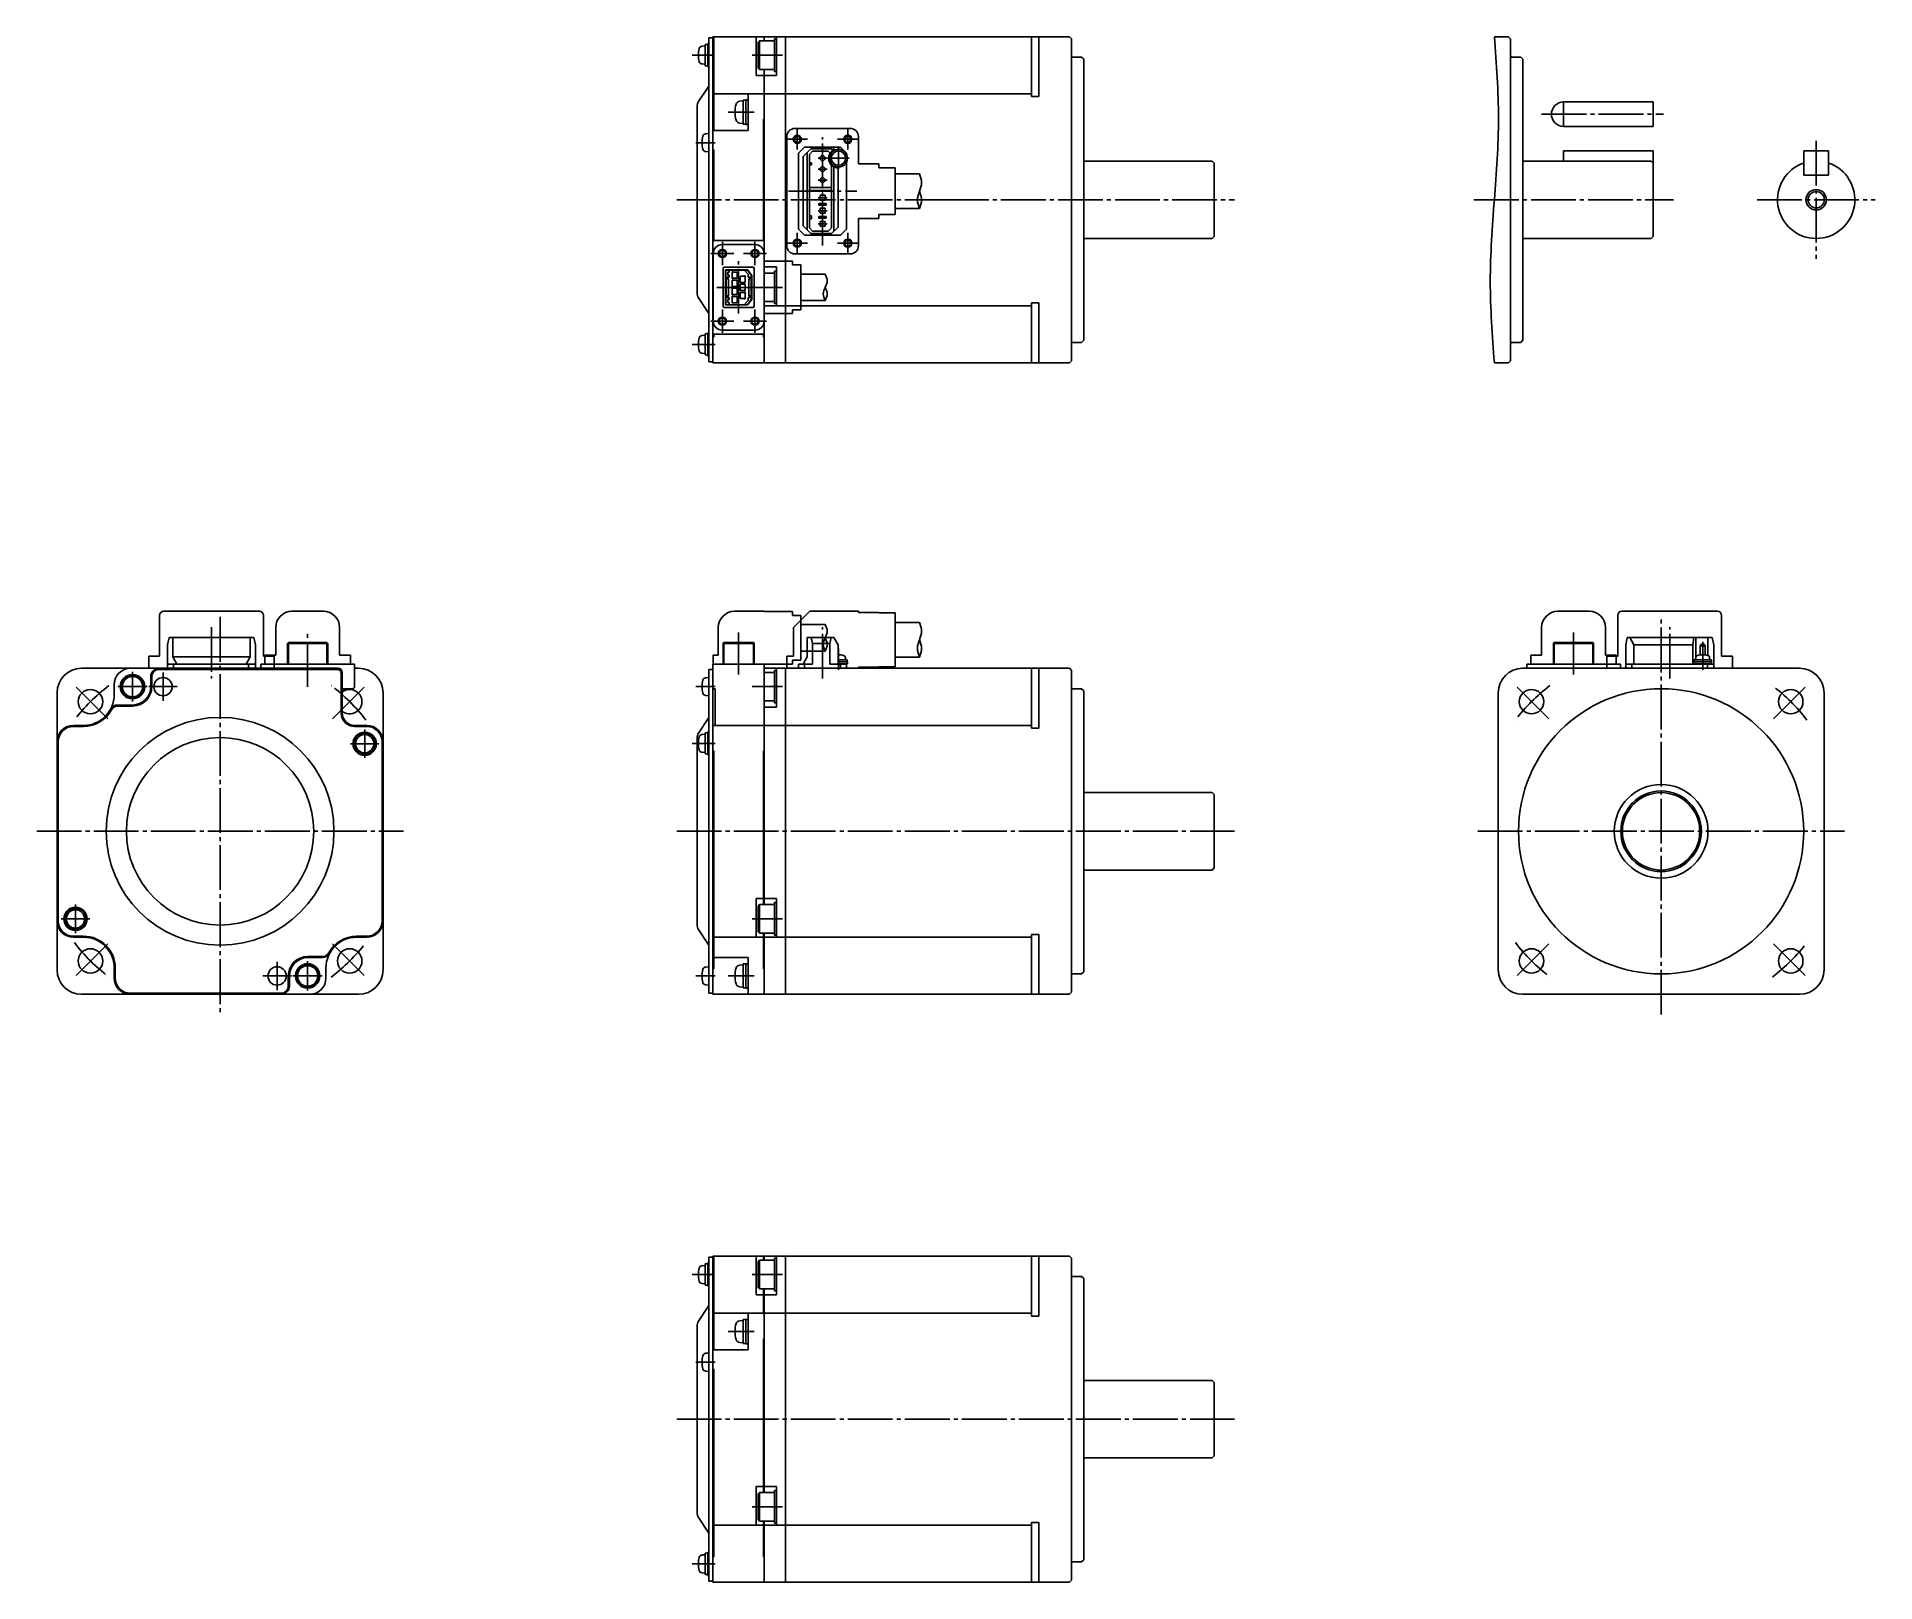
# Model space of a CAD drawing. Header units: millimetres. Extents: x -232 to 219, y -204 to 175.
import ezdxf

# ---------------------------------------------------------------- set-up
doc = ezdxf.new("R2010")
doc.units = ezdxf.units.MM
doc.linetypes.add('DASH_CENTER', pattern=[14, 11, -1, 1, -1])

msp = doc.modelspace()

# ---------------------------------------------------------------- linework, layer by layer
at = {"color": 7, "linetype": 'Continuous'}
for p, q in [((-67.9, 172.75), (-68.68, 172.68)), ((-67.9, 173.1), (-67.3, 173.1)), ((-67.9, 167.9), (-67.9, 173.1)), ((-67.3, 173.35), (-67, 173.35)), ((-67.3, 167.65), (-67.3, 173.35)), ((-67, 135), (-67, 174.75)), ((-67, 174.75), (-66, 174.75)), ((-66, 175), (-53.4, 175)), ((-66, 175), (-66, 95)), ((-65.8, 175), (-65.8, 161)), ((-55.4, 165.5), (-55.4, 175)), ((-54.55, 174), (-54.9, 173.65)), ((-54.9, 167.35), (-54.9, 173.65)), ((-54.55, 174), (-54.55, 167)), ((-54.55, 174), (-50.9, 174)), ((-48.3, 175), (-53.4, 175)), ((-53.4, 175), (-53.4, 174)), ((-50.9, 174.5), (-50.4, 174.5)), ((-50.9, 166.5), (-50.9, 174.5)), ((-50.4, 165.5), (-50.4, 175)), ((-48.3, 175), (-48.2, 174.9)), ((-48.2, 174.9), (-48.1, 175)), ((-48.2, 174.9), (-48.2, 95.1)), ((21.5, 175), (-48.1, 175)), ((12.2, 175), (12.2, 160.32)), ((14, 175), (14, 160.32)), ((22, 174.5), (21.5, 175)), ((22, 174.5), (22, 95.5)), ((129.31, 175), (125.81, 175)), ((129.81, 174.5), (129.31, 175)), ((129.81, 174.5), (129.81, 95.5)), ((-68.68, 168.32), (-67.9, 168.25)), ((-67.3, 167.9), (-67.9, 167.9)), ((-67, 167.65), (-67.3, 167.65)), ((-54.9, 167.35), (-54.55, 167)), ((-50.9, 167), (-54.55, 167)), ((-53.4, 167), (-53.4, 118.5)), ((22.3, 170), (24.5, 170)), ((24.5, 170), (25, 169.5)), ((25, 135), (25, 169.5)), ((130.11, 170), (132.31, 170)), ((132.31, 170), (132.81, 169.5)), ((132.81, 135), (132.81, 169.5)), ((-69.53, 159.09), (-67.17, 162.65)), ((-53.4, 165.5), (-55.4, 165.5)), ((-53.4, 165.5), (-50.4, 165.5)), ((-50.9, 166.5), (-50.4, 166.5)), ((-65.8, 161), (-53.4, 161)), ((-65.8, 161), (-65.8, 152)), ((-58.6, 159.25), (-59.45, 159.18)), ((-58.6, 159.45), (-57.9, 159.45)), ((-58.6, 159.45), (-58.6, 153.55)), ((-57.9, 159.5), (-57.9, 153.5)), ((-57.9, 159.5), (-57.4, 159.5)), ((-57.4, 152), (-57.4, 161)), ((-53.4, 161), (-48.2, 161)), ((12.2, 161), (-48.2, 161)), ((12.2, 160.32), (14, 160.32)), ((142.81, 159), (164.81, 159)), ((142.81, 159), (142.81, 153)), ((164.81, 159), (164.81, 153)), ((-69.9, 157.88), (-69.9, 135)), ((-59.45, 153.82), (-58.6, 153.75)), ((-57.9, 153.55), (-58.6, 153.55)), ((-57.4, 153.5), (-57.9, 153.5)), ((-53.6, 154.75), (-53.6, 135)), ((-53.6, 154.75), (-53.4, 154.75)), ((-67, 151.25), (-67.78, 151.18)), ((-66, 152), (-57.4, 152)), ((164.81, 153), (142.81, 153)), ((-67.78, 146.82), (-67, 146.75)), ((-66, 147.25), (-65.8, 147.25)), ((-65.8, 147.25), (-65.8, 125)), ((-43.5, 147.9), (-45, 146.4)), ((-45, 127.8), (-45, 146.4)), ((-43.9, 145.6), (-41.6, 147.9)), ((-43.9, 128.6), (-43.9, 145.6)), ((-43.5, 147.9), (-34.7, 147.9)), ((-42.9, 127.6), (-42.9, 146.6)), ((-41.55, 146.9), (-42.35, 146.1)), ((-42.35, 146.1), (-42.35, 128.1)), ((-42, 147.5), (-36.9, 147.5)), ((-41.55, 146.9), (-37.7, 146.9)), ((-37.7, 146.9), (-37.25, 146.45)), ((-36.57, 147.17), (-37.3, 147.9)), ((-36.4, 147.28), (-36.4, 147.9)), ((-33.2, 146.4), (-34.7, 147.9)), ((-33.2, 146.12), (-33.2, 146.4)), ((56.5, 144.5), (25, 144.5)), ((57, 144), (56.5, 144.5)), ((164.31, 144.5), (132.81, 144.5)), ((142.81, 147), (164.81, 147)), ((142.81, 144.5), (142.81, 147)), ((164.81, 144), (164.31, 144.5)), ((164.81, 147), (164.81, 144)), ((164.81, 126), (164.81, 147)), ((207.81, 147), (201.81, 147)), ((201.81, 147), (201.81, 141)), ((207.81, 141), (207.81, 147)), ((-42.35, 144.1), (-41.85, 144.1)), ((-41.85, 143.6), (-42.35, 143.6)), ((-41.85, 144.1), (-41.85, 143.6)), ((-36.9, 128.1), (-36.9, 143.51)), ((-36.3, 127.3), (-36.3, 143.07)), ((-35.3, 128.3), (-35.3, 142.8)), ((-33.2, 127.8), (-33.2, 144.28)), ((57, 126), (57, 144)), ((201.81, 141), (207.81, 141)), ((-42.35, 138), (-36.9, 138)), ((-36.9, 137.3), (-42.35, 137.3)), ((-38.5, 136.1), (-39.7, 136.1)), ((-39.7, 136.1), (-39.7, 134.9)), ((-38.5, 134.9), (-38.5, 136.1)), ((-69.9, 135), (-69.9, 112.12)), ((-67, 95.25), (-67, 135)), ((-53.6, 135), (-53.6, 125)), ((-42.35, 131.05), (-41.85, 131.05)), ((-41.85, 131.05), (-41.85, 130.35)), ((-38.2, 134.1), (-40, 134.1)), ((-40, 134.1), (-40, 133.7)), ((-40, 133.7), (-38.2, 133.7)), ((-40, 130.9), (-40, 130.5)), ((-38.2, 130.9), (-40, 130.9)), ((-39.7, 134.9), (-38.5, 134.9)), ((-39.7, 132.9), (-39.7, 131.7)), ((-38.5, 132.9), (-39.7, 132.9)), ((-39.7, 131.7), (-38.5, 131.7)), ((-38.5, 131.7), (-38.5, 132.9)), ((-38.2, 133.7), (-38.2, 134.1)), ((-38.2, 130.5), (-38.2, 130.9)), ((25, 100.5), (25, 135)), ((132.81, 100.5), (132.81, 135)), ((-43.5, 126.3), (-45, 127.8)), ((-41.6, 126.3), (-43.9, 128.6)), ((-41.85, 130.35), (-42.35, 130.35)), ((-42.35, 128.1), (-41.55, 127.3)), ((-42, 126.7), (-36.9, 126.7)), ((-41.55, 127.3), (-37.7, 127.3)), ((-40, 130.5), (-38.2, 130.5)), ((-38.5, 129.7), (-39.7, 129.7)), ((-39.7, 129.7), (-39.7, 128.5)), ((-39.7, 128.5), (-38.5, 128.5)), ((-38.5, 128.5), (-38.5, 129.7)), ((-37.7, 127.3), (-36.9, 128.1)), ((-37.3, 126.3), (-35.3, 128.3)), ((-33.2, 127.8), (-34.7, 126.3)), ((-66, 125), (-53.4, 125)), ((-43.5, 126.3), (-34.7, 126.3)), ((25, 125.5), (56.5, 125.5)), ((56.5, 125.5), (57, 126)), ((132.81, 125.5), (164.31, 125.5)), ((164.31, 125.5), (164.81, 126)), ((-63.53, 118.23), (-63.33, 118.43)), ((-63.53, 118.23), (-63.53, 108.78)), ((-56.08, 118.43), (-63.33, 118.43)), ((-62.95, 109.18), (-62.95, 117.83)), ((-62.95, 117.83), (-57.5, 117.83)), ((-62.85, 116), (-62.85, 117.75)), ((-62.85, 117.75), (-62, 117.75)), ((-62, 117.75), (-62, 117.25)), ((-62, 117.75), (-58, 117.75)), ((-58, 117.38), (-58, 117.75)), ((-57.57, 117.75), (-58, 117.75)), ((-57.4, 116.75), (-58, 117.38)), ((-56.55, 116.42), (-57.57, 117.75)), ((-56.45, 116.45), (-57.5, 117.83)), ((-56.08, 118.43), (-55.88, 118.23)), ((-55.88, 108.78), (-55.88, 118.23)), ((-53.4, 118.5), (-50.4, 118.5)), ((-53.4, 113.5), (-53.4, 118.5)), ((-50.9, 109.5), (-50.9, 117.5)), ((-50.9, 117.5), (-50.4, 117.5)), ((-50.4, 118.5), (-50.4, 109)), ((-62.75, 114.35), (-62.95, 114.35)), ((-62, 116), (-62.85, 116)), ((-62.75, 115.6), (-62.75, 111.4)), ((-62.75, 115.6), (-62.18, 115.6)), ((-62.4, 116), (-62.4, 115.6)), ((-62, 117.25), (-62.35, 117.25)), ((-62.35, 117.25), (-62.35, 116.5)), ((-62.35, 116.5), (-62, 116.5)), ((-62.18, 115.6), (-62.18, 111.4)), ((-62, 116.5), (-62, 116)), ((-61.28, 117.3), (-61.28, 115.7)), ((-61.1, 117.3), (-61.28, 117.3)), ((-61.28, 115.7), (-61.1, 115.7)), ((-61.1, 115.3), (-61.28, 115.3)), ((-61.28, 115.3), (-61.28, 113.7)), ((-61.28, 113.7), (-61.1, 113.7)), ((-61.1, 113.3), (-61.28, 113.3)), ((-61.28, 113.3), (-61.28, 111.7)), ((-61.1, 117.27), (-61.1, 117.3)), ((-60.1, 117.27), (-61.1, 117.27)), ((-61.1, 115.73), (-60.1, 115.73)), ((-61.1, 115.7), (-61.1, 115.73)), ((-61.1, 115.27), (-61.1, 115.3)), ((-60.1, 115.27), (-61.1, 115.27)), ((-61.1, 113.7), (-61.1, 113.73)), ((-61.1, 113.73), (-60.1, 113.73)), ((-61.1, 113.27), (-61.1, 113.3)), ((-60.1, 113.27), (-61.1, 113.27)), ((-60.1, 115.73), (-60.1, 117.27)), ((-60.1, 113.73), (-60.1, 115.27)), ((-60.1, 111.73), (-60.1, 113.27)), ((-58.3, 116.27), (-59.3, 116.27)), ((-59.3, 116.27), (-59.3, 114.73)), ((-59.3, 114.73), (-58.3, 114.73)), ((-59.3, 114.27), (-59.3, 112.73)), ((-58.3, 114.27), (-59.3, 114.27)), ((-58.3, 116.3), (-58.3, 116.27)), ((-58.12, 116.3), (-58.3, 116.3)), ((-58.3, 114.73), (-58.3, 114.7)), ((-58.3, 114.7), (-58.12, 114.7)), ((-58.12, 114.3), (-58.3, 114.3)), ((-58.3, 114.3), (-58.3, 114.27)), ((-58.12, 114.7), (-58.12, 116.3)), ((-58.12, 112.7), (-58.12, 114.3)), ((-57.4, 116), (-57.4, 116.75)), ((-56.55, 116), (-57.4, 116)), ((-57.23, 111.4), (-57.23, 115.6)), ((-57.23, 115.6), (-56.65, 115.6)), ((-57, 115.6), (-57, 116)), ((-56.65, 111.4), (-56.65, 115.6)), ((-56.65, 114.35), (-56.45, 114.35)), ((-56.55, 116), (-56.55, 116.42)), ((-56.45, 110.55), (-56.45, 116.45)), ((-53.4, 117), (-50.9, 117)), ((-53.4, 109), (-53.4, 113.5)), ((-67.17, 107.29), (-69.53, 110.91)), ((-63.53, 108.78), (-63.33, 108.58)), ((-63.33, 108.58), (-56.08, 108.58)), ((-62.95, 112.65), (-62.75, 112.65)), ((-57.5, 109.18), (-62.95, 109.18)), ((-62.85, 109.25), (-62.85, 111)), ((-62.85, 111), (-62, 111)), ((-62, 109.25), (-62.85, 109.25)), ((-62.18, 111.4), (-62.75, 111.4)), ((-62.4, 111.4), (-62.4, 111)), ((-62, 110.5), (-62.35, 110.5)), ((-62.35, 110.5), (-62.35, 109.75)), ((-62.35, 109.75), (-62, 109.75)), ((-62, 111), (-62, 110.5)), ((-62, 109.75), (-62, 109.25)), ((-62, 109.25), (-58, 109.25)), ((-61.28, 111.7), (-61.1, 111.7)), ((-61.28, 111.3), (-61.28, 109.7)), ((-61.1, 111.3), (-61.28, 111.3)), ((-61.28, 109.7), (-61.1, 109.7)), ((-61.1, 111.7), (-61.1, 111.73)), ((-61.1, 111.73), (-60.1, 111.73)), ((-61.1, 111.27), (-61.1, 111.3)), ((-60.1, 111.27), (-61.1, 111.27)), ((-61.1, 109.73), (-60.1, 109.73)), ((-61.1, 109.7), (-61.1, 109.73)), ((-60.1, 109.73), (-60.1, 111.27)), ((-59.3, 112.73), (-58.3, 112.73)), ((-59.3, 112.27), (-59.3, 110.73)), ((-58.3, 112.27), (-59.3, 112.27)), ((-59.3, 110.73), (-58.3, 110.73)), ((-58.3, 112.73), (-58.3, 112.7)), ((-58.3, 112.7), (-58.12, 112.7)), ((-58.12, 112.3), (-58.3, 112.3)), ((-58.3, 112.3), (-58.3, 112.27)), ((-58.3, 110.73), (-58.3, 110.7)), ((-58.3, 110.7), (-58.12, 110.7)), ((-58.12, 110.7), (-58.12, 112.3)), ((-58, 109.62), (-57.4, 110.25)), ((-58, 109.25), (-58, 109.62)), ((-58, 109.25), (-57.57, 109.25)), ((-57.57, 109.25), (-56.55, 110.58)), ((-57.5, 109.18), (-56.45, 110.55)), ((-57.4, 110.25), (-57.4, 111)), ((-57.4, 111), (-56.55, 111)), ((-56.65, 111.4), (-57.23, 111.4)), ((-57, 111), (-57, 111.4)), ((-56.45, 112.65), (-56.65, 112.65)), ((-56.55, 110.58), (-56.55, 111)), ((-55.88, 108.78), (-56.08, 108.58)), ((-50.9, 110), (-53.4, 110)), ((-53.4, 109), (-48.2, 109)), ((-53.4, 109), (-53.4, 95)), ((-50.9, 109.5), (-50.4, 109.5)), ((12.2, 109), (-48.2, 109)), ((14, 109.68), (12.2, 109.68)), ((12.2, 109.68), (12.2, 95)), ((14, 95), (14, 109.68)), ((-67.9, 101.75), (-68.68, 101.68)), ((-67.9, 102.1), (-67.3, 102.1)), ((-67.9, 96.9), (-67.9, 102.1)), ((-67.3, 102.35), (-67, 102.35)), ((-67.3, 96.65), (-67.3, 102.35)), ((-66, 102), (-53.4, 102)), ((-66, 101.25), (-65.8, 101.25)), ((-65.8, 101.25), (-65.8, 102)), ((-53.6, 102), (-53.6, 101.25)), ((-53.6, 101.25), (-53.4, 101.25)), ((24.5, 100), (22.3, 100)), ((25, 100.5), (24.5, 100)), ((132.31, 100), (130.11, 100)), ((132.81, 100.5), (132.31, 100)), ((-68.68, 97.32), (-67.9, 97.25)), ((-67.3, 96.9), (-67.9, 96.9)), ((-67, 96.65), (-67.3, 96.65)), ((-66, 95.25), (-67, 95.25)), ((-66, 95), (-53.4, 95)), ((-48.3, 95), (-53.4, 95)), ((-48.2, 95.1), (-48.3, 95)), ((-48.1, 95), (-48.2, 95.1)), ((-48.1, 95), (21.5, 95)), ((21.5, 95), (22, 95.5)), ((125.81, 95), (129.31, 95)), ((129.31, 95), (129.81, 95.5)), ((-199.9, 25.8), (-199.5, 27.6)), ((-178.7, 27.6), (-199.5, 27.6)), ((-198.6, 27.6), (-198.6, 22.8)), ((-179.6, 27.6), (-179.6, 22.8)), ((-178.7, 27.6), (-178.3, 25.8)), ((-42.9, 22.8), (-42.9, 27.6)), ((-42.9, 27.6), (-36.3, 27.6)), ((-41.9, 27.6), (-41.6, 26.1)), ((-37.3, 26.1), (-37, 27.6)), ((-36.3, 27.6), (-35.3, 25.8)), ((158.05, 25.8), (158.45, 27.6)), ((158.45, 27.6), (179.25, 27.6)), ((159.05, 27.6), (160.05, 25.8)), ((174.81, 27.6), (174.55, 25.8)), ((175.25, 27.6), (175.25, 22.68)), ((178.2, 27.6), (178.2, 23.17)), ((179.25, 27.6), (179.65, 25.8)), ((-199.9, 25.8), (-199.9, 20)), ((-179.6, 22.8), (-198.6, 22.8)), ((-198.6, 22.8), (-197.6, 21)), ((-180.6, 21), (-179.6, 22.8)), ((-178.3, 25.8), (-178.3, 20)), ((-170.22, 26.3), (-170.42, 26.1)), ((-170.42, 21), (-170.42, 26.1)), ((-170.42, 26.1), (-160.57, 26.1)), ((-170.22, 21), (-170.22, 26.3)), ((-170.22, 26.3), (-160.77, 26.3)), ((-160.77, 21), (-160.77, 26.3)), ((-160.57, 26.1), (-160.77, 26.3)), ((-160.57, 26.1), (-160.57, 21)), ((-63.53, 26.1), (-63.33, 26.3)), ((-63.53, 21), (-63.53, 26.1)), ((-63.53, 26.1), (-55.88, 26.1)), ((-63.33, 26.3), (-56.08, 26.3)), ((-63.33, 21), (-63.33, 26.3)), ((-56.08, 26.3), (-55.88, 26.1)), ((-56.08, 26.3), (-56.08, 21)), ((-55.88, 26.1), (-55.88, 21)), ((-43.9, 21), (-42.9, 22.8)), ((-41.6, 26.1), (-41.6, 21)), ((-41.6, 26.1), (-37.3, 26.1)), ((-37.3, 26.1), (-37.3, 21)), ((-35.3, 25.8), (-35.3, 21)), ((-33.45, 22.05), (-33.5, 22.64)), ((140.52, 26.3), (140.32, 26.1)), ((140.32, 21), (140.32, 26.1)), ((140.32, 26.1), (150.17, 26.1)), ((140.52, 26.3), (149.97, 26.3)), ((140.52, 21), (140.52, 26.3)), ((150.17, 26.1), (149.97, 26.3)), ((149.97, 26.3), (149.97, 21)), ((150.17, 26.1), (150.17, 21)), ((158.05, 25.8), (158.05, 20)), ((160.05, 25.8), (160.05, 21)), ((160.05, 25.8), (174.55, 25.8)), ((174.55, 25.8), (174.55, 21)), ((175.25, 22.64), (175.2, 22.05)), ((176.35, 25.4), (176.35, 23.31)), ((177.55, 25.4), (176.35, 25.4)), ((177.55, 25.4), (177.55, 23.31)), ((178.7, 22.05), (178.65, 22.64)), ((179.65, 25.8), (179.65, 20)), ((-209, 20), (-221, 20)), ((-177, 20), (-209, 20)), ((-202, 19.75), (-187, 19.75)), ((-178.3, 21), (-199.9, 21)), ((-198.4, 21), (-198.4, 20)), ((-187, 19.75), (-158.25, 19.75)), ((-180, 20), (-180, 21)), ((-154, 21), (-177, 21)), ((-177, 20), (-177, 21)), ((-177, 20), (-158, 20)), ((-157.25, 18.75), (-157.25, 9)), ((-157, 14.5), (-157, 19)), ((-154, 21), (-154, 15.5)), ((-153, 20), (-154, 20)), ((-67, 19.75), (-66, 19.75)), ((-67, -20), (-67, 19.75)), ((-66, 21), (-53.4, 21)), ((-66, 21), (-66, -60)), ((-53.4, 21), (-53.4, -36.5)), ((-48.3, 20), (-53.4, 20)), ((-53.4, 19), (-50.9, 19)), ((-50.9, 11.5), (-50.9, 19.5)), ((-50.9, 19.5), (-50.4, 19.5)), ((-50.4, 10.5), (-50.4, 20)), ((-48.3, 20), (-48.2, 19.9)), ((-48.2, 19.9), (-48.1, 20)), ((-48.2, 19.9), (-48.2, -59.9)), ((21.5, 20), (-48.1, 20)), ((-45, 20), (-45, 21)), ((-45, 21), (-41.6, 21)), ((-43.5, 21), (-43.5, 20)), ((-37.3, 21), (-33.2, 21)), ((-35.3, 22.05), (-33.05, 22.05)), ((-35.3, 21.6), (-33, 21.6)), ((-35.3, 21.1), (-33, 21.1)), ((-34.7, 21), (-34.7, 20)), ((-33.65, 21.1), (-33.65, 21)), ((-33.2, 21), (-33.2, 20)), ((-33.05, 21.6), (-33.05, 22.05)), ((-33, 21.6), (-33, 21.1)), ((12.2, 20), (12.2, 5.32)), ((14, 20), (14, 5.32)), ((22, 19.5), (21.5, 20)), ((22, 19.5), (22, -59.5)), ((132.75, 20), (200.75, 20)), ((133.75, 20), (133.75, 21)), ((133.75, 21), (156.75, 21)), ((156.75, 21), (156.75, 20)), ((179.65, 21), (158.05, 21)), ((159.55, 21), (159.55, 20)), ((174.75, 21.1), (174.75, 21.6)), ((174.75, 21.6), (176.95, 21.6)), ((174.75, 21.1), (176.95, 21.1)), ((174.8, 22.05), (174.8, 21.6)), ((174.8, 22.05), (176.95, 22.05)), ((175.4, 21), (175.4, 21.1)), ((176.95, 22.05), (179.1, 22.05)), ((176.95, 21.6), (179.15, 21.6)), ((176.95, 21.1), (179.15, 21.1)), ((178.15, 21), (178.15, 20)), ((178.5, 21.1), (178.5, 21)), ((179.1, 21.6), (179.1, 22.05)), ((179.15, 21.6), (179.15, 21.1)), ((-227, 14), (-227, 2)), ((-213, 16), (-213, 13.5)), ((-204, 18), (-204, 14.25)), ((-203.75, 18), (-203.75, 15.5)), ((-157, 9), (-157, 14.5)), ((-156.5, 15), (-154.5, 15)), ((-147, 2), (-147, 14)), ((-67, 17.75), (-67.78, 17.68)), ((-66, 15), (-65.5, 15)), ((-65.5, 15), (-65.5, 6)), ((22.3, 15), (24.5, 15)), ((24.5, 15), (25, 14.5)), ((25, -20), (25, 14.5)), ((126.83, 15), (126.75, 15)), ((126.75, 14), (126.75, -54)), ((206.75, -54), (206.75, 14)), ((-212.13, 11), (-208.5, 11)), ((-212.13, 10.75), (-208.5, 10.75)), ((-67.78, 13.32), (-67, 13.25)), ((-50.9, 12), (-53.4, 12)), ((-53.4, 10.5), (-50.4, 10.5)), ((-50.9, 11.5), (-50.4, 11.5)), ((-223, 6), (-220.5, 6)), ((-223, 5.75), (-220.5, 5.75)), ((-151, 6), (-154, 6)), ((-154, 5.75), (-151, 5.75)), ((-69.53, 4.09), (-67.17, 7.65)), ((-66, 6), (-53.4, 6)), ((-53.4, 6), (-48.2, 6)), ((12.2, 6), (-48.2, 6)), ((12.2, 5.32), (14, 5.32)), ((-227, 2), (-227, -42)), ((-227, 1.32), (-227, -54)), ((-226.75, 2), (-226.75, -20)), ((-147.25, 2), (-147.25, -20)), ((-147, -42), (-147, 2)), ((-69.9, 2.88), (-69.9, -20)), ((-67.9, 3.83), (-68.68, 3.77)), ((-67.9, -1.02), (-67.9, 4.18)), ((-67.9, 4.18), (-67.3, 4.18)), ((-67.3, -1.27), (-67.3, 4.43)), ((-67.3, 4.43), (-67, 4.43)), ((-68.68, -0.6), (-67.9, -0.67)), ((-67.3, -1.02), (-67.9, -1.02)), ((-67, -1.27), (-67.3, -1.27)), ((-66, -0.25), (-65.8, -0.25)), ((-65.8, -0.25), (-65.8, -46)), ((-53.6, -38), (-53.6, -0.25)), ((-53.6, -0.25), (-53.4, -0.25)), ((56.5, -10.5), (25, -10.5)), ((57, -11), (56.5, -10.5)), ((57, -29), (57, -11)), ((-226.75, -42), (-226.75, -20)), ((-147.25, -42), (-147.25, -20)), ((-69.9, -20), (-69.9, -42.88)), ((-67, -59.75), (-67, -20)), ((25, -54.5), (25, -20)), ((25, -29.5), (56.5, -29.5)), ((56.5, -29.5), (57, -29)), ((-55.4, -36.5), (-53.4, -36.5)), ((-55.4, -46), (-55.4, -36.5)), ((-54.55, -38), (-54.9, -38.35)), ((-54.9, -44.65), (-54.9, -38.35)), ((-54.55, -38), (-54.55, -45)), ((-54.55, -38), (-50.9, -38)), ((-53.4, -38), (-53.4, -36.5)), ((-53.4, -36.5), (-50.4, -36.5)), ((-50.9, -37.5), (-50.4, -37.5)), ((-50.9, -45.5), (-50.9, -37.5)), ((-50.4, -36.5), (-50.4, -46)), ((-147, -42), (-147, -54)), ((-67.17, -47.71), (-69.53, -44.09)), ((-54.9, -44.65), (-54.55, -45)), ((-50.9, -45), (-54.55, -45)), ((-53.6, -45), (-53.6, -53.75)), ((-53.4, -46), (-53.4, -45)), ((-223, -45.75), (-220.5, -45.75)), ((-223, -46), (-220.5, -46)), ((-151, -45.75), (-153.5, -45.75)), ((-151, -46), (-153.5, -46)), ((-65.8, -46), (-53.4, -46)), ((-65.8, -53.75), (-65.8, -46)), ((-53.4, -46), (-53.4, -60)), ((-53.4, -46), (-48.2, -46)), ((-50.9, -45.5), (-50.4, -45.5)), ((12.2, -46), (-48.2, -46)), ((14, -45.32), (12.2, -45.32)), ((12.2, -45.32), (12.2, -60)), ((14, -60), (14, -45.32)), ((-213, -56), (-213, -53.5)), ((-212.75, -56), (-212.75, -53.5)), ((-161.87, -50.75), (-165.5, -50.75)), ((-161.87, -51), (-165.5, -51)), ((-161, -56), (-161, -53.5)), ((-67, -53.25), (-67.78, -53.32)), ((-66, -53.75), (-65.8, -53.75)), ((-65.8, -51), (-57.4, -51)), ((-58.6, -52.75), (-59.45, -52.82)), ((-58.6, -52.55), (-58.6, -58.45)), ((-58.6, -52.55), (-57.9, -52.55)), ((-57.9, -52.5), (-57.4, -52.5)), ((-57.9, -52.5), (-57.9, -58.5)), ((-57.4, -51), (-57.4, -60)), ((-53.6, -53.75), (-53.4, -53.75)), ((-170.25, -58), (-170.25, -55.5)), ((-170, -58), (-170, -54.25)), ((-67.78, -57.68), (-67, -57.75)), ((-59.45, -58.18), (-58.6, -58.25)), ((-57.9, -58.45), (-58.6, -58.45)), ((-57.4, -58.5), (-57.9, -58.5)), ((24.5, -55), (22.3, -55)), ((25, -54.5), (24.5, -55)), ((-221, -60), (-153, -60)), ((-209, -59.75), (-187, -59.75)), ((-209, -60), (-165, -60)), ((-172, -59.75), (-187, -59.75)), ((-66, -59.75), (-67, -59.75)), ((-66, -60), (-53.4, -60)), ((-48.3, -60), (-53.4, -60)), ((-48.2, -59.9), (-48.3, -60)), ((-48.1, -60), (-48.2, -59.9)), ((-48.1, -60), (21.5, -60)), ((21.5, -60), (22, -59.5)), ((132.75, -60), (200.75, -60)), ((-67.9, -126.19), (-67.3, -126.19)), ((-67.9, -131.39), (-67.9, -126.19)), ((-67.3, -125.94), (-67, -125.94)), ((-67.3, -131.64), (-67.3, -125.94)), ((-67, -164.29), (-67, -124.54)), ((-67, -124.54), (-66, -124.54)), ((-66, -124.29), (-53.4, -124.29)), ((-66, -124.29), (-66, -204.29)), ((-65.8, -124.29), (-65.8, -138.29)), ((-55.4, -133.79), (-55.4, -124.29)), ((-54.55, -125.29), (-54.9, -125.64)), ((-54.9, -131.94), (-54.9, -125.64)), ((-54.55, -125.29), (-54.55, -132.29)), ((-54.55, -125.29), (-50.9, -125.29)), ((-53.6, -125.29), (-53.6, -124.29)), ((-48.3, -124.29), (-53.4, -124.29)), ((-53.4, -124.29), (-53.4, -125.29)), ((-50.9, -124.79), (-50.4, -124.79)), ((-50.9, -132.79), (-50.9, -124.79)), ((-50.4, -133.79), (-50.4, -124.29)), ((-48.3, -124.29), (-48.2, -124.39)), ((-48.2, -124.39), (-48.1, -124.29)), ((-48.2, -124.39), (-48.2, -204.19)), ((21.5, -124.29), (-48.1, -124.29)), ((12.2, -124.29), (12.2, -138.97)), ((14, -124.29), (14, -138.97)), ((22, -124.79), (21.5, -124.29)), ((22, -124.79), (22, -203.79)), ((-67.9, -126.54), (-68.68, -126.61)), ((22.3, -129.29), (24.5, -129.29)), ((24.5, -129.29), (25, -129.79)), ((25, -164.29), (25, -129.79)), ((-68.68, -130.98), (-67.9, -131.04)), ((-67.3, -131.39), (-67.9, -131.39)), ((-67, -131.64), (-67.3, -131.64)), ((-53.4, -133.79), (-55.4, -133.79)), ((-54.9, -131.94), (-54.55, -132.29)), ((-50.9, -132.29), (-54.55, -132.29)), ((-53.6, -132.29), (-53.6, -138.29)), ((-53.4, -132.29), (-53.4, -180.79)), ((-53.4, -133.79), (-50.4, -133.79)), ((-50.9, -132.79), (-50.4, -132.79)), ((-69.53, -140.2), (-67.17, -136.65)), ((-65.8, -138.29), (-53.4, -138.29)), ((-65.8, -138.29), (-65.8, -147.29)), ((-58.6, -139.84), (-58.6, -145.74)), ((-58.6, -139.84), (-57.9, -139.84)), ((-57.9, -139.79), (-57.4, -139.79)), ((-57.9, -139.79), (-57.9, -145.79)), ((-57.4, -147.29), (-57.4, -138.29)), ((-53.4, -138.29), (-48.2, -138.29)), ((12.2, -138.29), (-48.2, -138.29)), ((12.2, -138.97), (14, -138.97)), ((-69.9, -141.42), (-69.9, -164.29)), ((-58.6, -140.04), (-59.45, -140.12)), ((-67, -148.04), (-67.78, -148.11)), ((-66, -147.29), (-57.4, -147.29)), ((-59.45, -145.47), (-58.6, -145.54)), ((-57.9, -145.74), (-58.6, -145.74)), ((-57.4, -145.79), (-57.9, -145.79)), ((-53.6, -144.54), (-53.6, -164.29)), ((-53.6, -144.54), (-53.4, -144.54)), ((-67.78, -152.48), (-67, -152.54)), ((-66, -152.04), (-65.8, -152.04)), ((-65.8, -152.04), (-65.8, -198.04)), ((56.5, -154.79), (25, -154.79)), ((57, -155.29), (56.5, -154.79)), ((57, -173.29), (57, -155.29)), ((-69.9, -164.29), (-69.9, -187.17)), ((-67, -204.04), (-67, -164.29)), ((-53.6, -164.29), (-53.6, -182.29)), ((25, -198.79), (25, -164.29)), ((25, -173.79), (56.5, -173.79)), ((56.5, -173.79), (57, -173.29)), ((-53.6, -180.79), (-55.4, -180.79)), ((-55.4, -190.29), (-55.4, -180.79)), ((-54.55, -182.29), (-54.9, -182.64)), ((-54.9, -188.94), (-54.9, -182.64)), ((-54.55, -182.29), (-50.9, -182.29)), ((-54.55, -182.29), (-54.55, -189.29)), ((-53.4, -180.79), (-50.4, -180.79)), ((-53.4, -182.29), (-53.4, -180.79)), ((-50.9, -189.79), (-50.9, -181.79)), ((-50.9, -181.79), (-50.4, -181.79)), ((-50.4, -180.79), (-50.4, -190.29)), ((-67.17, -192), (-69.53, -188.39)), ((-54.9, -188.94), (-54.55, -189.29)), ((-50.9, -189.29), (-54.55, -189.29)), ((-53.6, -189.29), (-53.6, -198.04)), ((-53.4, -189.29), (-53.4, -204.29)), ((-53.4, -190.29), (-65.8, -190.29)), ((-53.4, -190.29), (-48.2, -190.29)), ((-50.9, -189.79), (-50.4, -189.79)), ((12.2, -190.29), (-48.2, -190.29)), ((14, -189.61), (12.2, -189.61)), ((12.2, -189.61), (12.2, -204.29)), ((14, -204.29), (14, -189.61)), ((-67.9, -197.54), (-68.68, -197.61)), ((-67.9, -197.19), (-67.3, -197.19)), ((-67.9, -202.39), (-67.9, -197.19)), ((-67.3, -196.94), (-67, -196.94)), ((-67.3, -202.64), (-67.3, -196.94)), ((-66, -198.04), (-65.8, -198.04)), ((-53.6, -198.04), (-53.4, -198.04)), ((-68.68, -201.98), (-67.9, -202.04)), ((-67.3, -202.39), (-67.9, -202.39)), ((-67, -202.64), (-67.3, -202.64)), ((24.5, -199.29), (22.3, -199.29)), ((25, -198.79), (24.5, -199.29)), ((-66, -204.04), (-67, -204.04)), ((-66, -204.29), (-53.4, -204.29)), ((-48.3, -204.29), (-53.4, -204.29)), ((-48.2, -204.19), (-48.3, -204.29)), ((-48.1, -204.29), (-48.2, -204.19)), ((-48.1, -204.29), (21.5, -204.29)), ((21.5, -204.29), (22, -203.79))]:
    msp.add_line(p, q, dxfattribs=at)
at = {"color": 1, "linetype": 'DASH_CENTER'}
for p, q in [((-71.1, 170.5), (-65.8, 170.5)), ((-56.4, 170.5), (-48.9, 170.5)), ((-55.9, 156.5), (-62.28, 156.5)), ((137.41, 156), (167.31, 156)), ((-70.2, 149), (-65.5, 149)), ((-47.8, 149.85), (-42.8, 149.85)), ((-45.3, 152.35), (-45.3, 147.35)), ((-39.1, 123.8), (-39.1, 150.4)), ((-35.4, 149.85), (-30.4, 149.85)), ((-32.9, 152.35), (-32.9, 147.35)), ((204.81, 149.5), (204.81, 120.5)), ((-40.2, 145.2), (-38, 145.2)), ((-32.55, 145.2), (-37.85, 145.2)), ((-35.2, 147.85), (-35.2, 142.55)), ((-40.2, 142.5), (-38, 142.5)), ((-47.5, 137.1), (-30.7, 137.1)), ((-40.2, 139.8), (-38, 139.8)), ((-40.2, 135.5), (-38, 135.5)), ((-74.9, 135), (-9.3, 135)), ((-40.2, 132.3), (-38, 132.3)), ((-9.3, 135), (62, 135)), ((120.81, 135), (169.81, 135)), ((190.31, 135), (219.31, 135)), ((-45.3, 126.85), (-45.3, 121.85)), ((-40.2, 129.1), (-38, 129.1)), ((-32.9, 126.85), (-32.9, 121.85)), ((-63.7, 118.95), (-63.7, 124.65)), ((-55.7, 118.95), (-55.7, 124.65)), ((-42.8, 124.35), (-47.8, 124.35)), ((-30.4, 124.35), (-35.4, 124.35)), ((-60.85, 121.8), (-66.55, 121.8)), ((-59.7, 107.08), (-59.7, 119.93)), ((-52.85, 121.8), (-58.55, 121.8)), ((-65.03, 113.5), (-54.38, 113.5)), ((-56.4, 113.5), (-48.9, 113.5)), ((-66.55, 105.2), (-60.85, 105.2)), ((-63.7, 102.35), (-63.7, 108.05)), ((-58.55, 105.2), (-52.85, 105.2)), ((-55.7, 102.35), (-55.7, 108.05)), ((-65.5, 99.5), (-71.1, 99.5)), ((-187, 32.6), (-187, -65)), ((166.75, -65), (166.75, 32.6)), ((-189.1, 30.1), (-189.1, 17.5)), ((-165.5, 15.45), (-165.5, 28.8)), ((-59.7, 18.5), (-59.7, 28.8)), ((-39.1, 17.5), (-39.1, 30.1)), ((145.25, 18.5), (145.25, 28.8)), ((168.85, 17.5), (168.85, 30.1)), ((-35.2, 19.6), (-35.2, 24.85)), ((176.95, 19.6), (176.95, 26.5)), ((-208.5, 19.1), (-208.5, 11.9)), ((-201, 12), (-201, 19)), ((-214.58, 7.58), (-223.06, 16.06)), ((-204.9, 15.5), (-212.1, 15.5)), ((-204.5, 15.5), (-197.5, 15.5)), ((-159.42, 7.58), (-150.94, 16.06)), ((-70.2, 15.5), (-65.5, 15.5)), ((-56.4, 15.5), (-48.9, 15.5)), ((139.17, 7.58), (130.69, 16.06)), ((194.32, 7.58), (202.81, 16.06)), ((-151.5, -2), (-151.5, 5)), ((-155, 1.5), (-148, 1.5)), ((-71.1, 1.58), (-65.5, 1.58)), ((-232, -20), (-142, -20)), ((-74.9, -20), (62, -20)), ((121.75, -20), (211.75, -20)), ((-222.5, -45), (-222.5, -38)), ((-226, -41.5), (-219, -41.5)), ((-56.4, -41.5), (-48.9, -41.5)), ((-214.58, -47.58), (-223.06, -56.06)), ((-159.42, -47.58), (-150.94, -56.06)), ((139.17, -47.58), (130.69, -56.06)), ((194.32, -47.58), (202.81, -56.06)), ((-173, -59), (-173, -52)), ((-165.5, -51.9), (-165.5, -59.1)), ((-176.5, -55.5), (-169.5, -55.5)), ((-161.9, -55.5), (-169.1, -55.5)), ((-70.2, -55.5), (-65.5, -55.5)), ((-55.9, -55.5), (-62.28, -55.5)), ((-71.1, -128.79), (-65.8, -128.79)), ((-56.4, -128.79), (-48.9, -128.79)), ((-55.9, -142.79), (-62.28, -142.79)), ((-70.2, -150.29), (-65.5, -150.29)), ((-74.9, -164.29), (62, -164.29)), ((-56.4, -185.79), (-48.9, -185.79)), ((-65.5, -199.79), (-71.1, -199.79))]:
    msp.add_line(p, q, dxfattribs=at)
at = {"color": 4, "linetype": 'Continuous'}
for p, q in [((-47.9, 150.5), (-47.9, 123.7)), ((-32.3, 152.5), (-45.9, 152.5)), ((-30.3, 143.8), (-30.3, 150.5)), ((-30.3, 143.8), (-25.3, 143.8)), ((-25.3, 143.8), (-25.3, 142.85)), ((-25.3, 142.85), (-21.3, 142.85)), ((-21.3, 142.85), (-21.3, 131.35)), ((-21.3, 141.35), (-15.3, 141.35)), ((-25.3, 131.35), (-25.3, 130.4)), ((-21.3, 131.35), (-25.3, 131.35)), ((-21.3, 132.85), (-15.3, 132.85)), ((-25.3, 130.4), (-30.3, 130.4)), ((-30.3, 123.7), (-30.3, 130.4)), ((-55.65, 124), (-63.75, 124)), ((-65.95, 121.8), (-65.95, 105.2)), ((-53.45, 119.95), (-53.45, 121.8)), ((-46.45, 119.95), (-53.45, 119.95)), ((-46.45, 119), (-46.45, 119.95)), ((-44.45, 119), (-46.45, 119)), ((-45.9, 121.7), (-32.3, 121.7)), ((-44.45, 108), (-44.45, 119)), ((-44.45, 116.75), (-38.45, 116.75)), ((-44.45, 110.25), (-38.45, 110.25)), ((-53.45, 107.05), (-46.45, 107.05)), ((-53.45, 105.2), (-53.45, 107.05)), ((-46.45, 108), (-44.45, 108)), ((-46.45, 107.05), (-46.45, 108)), ((-63.75, 103), (-55.65, 103)), ((-201.85, 23), (-201.85, 33)), ((-200.85, 34), (-177.35, 34)), ((-176.35, 33), (-176.35, 23)), ((-169.35, 34), (-161.65, 34)), ((-53.45, 34), (-60.7, 34)), ((-53.45, 34), (-53.45, 33.95)), ((-53.45, 33.95), (-46.45, 33.95)), ((-46.45, 33.95), (-46.45, 33)), ((-46.45, 33), (-44.45, 33)), ((-46.2, 30), (-42.2, 34)), ((-44.45, 33), (-44.45, 22)), ((-42.2, 34), (-30.3, 34)), ((-30.3, 34), (-30.3, 33.7)), ((-30.3, 33.7), (-25.3, 33.7)), ((-25.3, 33.7), (-25.3, 33.64)), ((-25.3, 33.64), (-21.3, 33.64)), ((-21.3, 33.64), (-21.3, 20.36)), ((141.4, 34), (149.1, 34)), ((156.1, 23), (156.1, 33)), ((157.1, 34), (180.6, 34)), ((181.6, 33), (181.6, 23)), ((-173.35, 23.2), (-173.35, 30)), ((-157.65, 30), (-157.65, 23.2)), ((-64.7, 30), (-64.7, 23.2)), ((-46.2, 23), (-46.2, 30)), ((-44.45, 30.75), (-38.45, 30.75)), ((-21.3, 31.25), (-15.3, 31.25)), ((137.4, 23.2), (137.4, 30)), ((153.1, 30), (153.1, 23.2)), ((-204.5, 23), (-201.85, 23)), ((-204.5, 20), (-204.5, 23)), ((-176.35, 23), (-173.7, 23)), ((-176, 21), (-176, 23.2)), ((-176, 23.2), (-173.35, 23.2)), ((-173.7, 23), (-173.7, 20)), ((-157.65, 23.2), (-155, 23.2)), ((-155, 23.2), (-155, 21)), ((-64.7, 23.2), (-65.95, 23.2)), ((-65.95, 23.2), (-65.95, 21)), ((-47.9, 20), (-47.9, 23)), ((-47.9, 23), (-46.2, 23)), ((-44.45, 24.25), (-38.45, 24.25)), ((-21.3, 22.75), (-15.3, 22.75)), ((134.75, 23.2), (137.4, 23.2)), ((134.75, 21), (134.75, 23.2)), ((153.1, 23.2), (155.75, 23.2)), ((153.45, 20), (153.45, 23)), ((153.45, 23), (156.1, 23)), ((155.75, 23.2), (155.75, 21)), ((181.6, 23), (184.25, 23)), ((184.25, 23), (184.25, 20)), ((-173.7, 20), (-204.5, 20)), ((-155, 21), (-176, 21)), ((-65.95, 21), (-53.45, 21)), ((-46.45, 21.05), (-53.45, 21.05)), ((-53.45, 21.05), (-53.45, 21)), ((-47.9, 20), (-30.3, 20)), ((-46.45, 22), (-44.45, 22)), ((-46.45, 22), (-46.45, 21.05)), ((-30.3, 20), (-30.3, 20.3)), ((-30.3, 20.3), (-25.3, 20.3)), ((-21.3, 20.36), (-25.3, 20.36)), ((-25.3, 20.36), (-25.3, 20.3)), ((155.75, 21), (134.75, 21)), ((184.25, 20), (153.45, 20))]:
    msp.add_line(p, q, dxfattribs=at)
at = {"color": 2, "linetype": 'Continuous'}
for centre, radius in [((-45.3, 149.85), 1), ((-32.9, 149.85), 1), ((204.81, 135), 2.5), ((-63.7, 121.8), 1), ((-55.7, 121.8), 1), ((-45.3, 124.35), 1), ((-32.9, 124.35), 1), ((-63.7, 105.2), 1), ((-55.7, 105.2), 1)]:
    msp.add_circle(centre, radius, dxfattribs=at)
at = {"color": 7, "linetype": 'Continuous'}
for centre, radius in [((-45.3, 149.85), 0.75), ((-32.9, 149.85), 0.75), ((-39.1, 145.2), 0.6), ((-35.2, 145.2), 2.2), ((-35.2, 145.2), 2.15), ((-35.2, 145.2), 1.75), ((-39.1, 142.5), 0.6), ((-39.1, 139.8), 0.6), ((204.81, 135), 2), ((-63.7, 121.8), 0.8), ((-55.7, 121.8), 0.8), ((-45.3, 124.35), 0.75), ((-32.9, 124.35), 0.75), ((-63.7, 105.2), 0.8), ((-55.7, 105.2), 0.8), ((-208.5, 15.5), 3), ((-208.5, 15.5), 2.75), ((-218.82, 11.82), 3), ((-208.5, 15.5), 2.5), ((-201, 15.5), 2.25), ((166.75, -20), 35), ((134.93, 11.82), 3), ((198.57, 11.82), 3), ((-187, -20), 27.96), ((-187, -20), 23), ((-151.5, 1.5), 2.85), ((-151.5, 1.5), 2.6), ((-151.5, 1.5), 2.25), ((166.75, -20), 11.5), ((166.75, -20), 9.9), ((166.75, -20), 9.5), ((-222.5, -41.5), 2.85), ((-222.5, -41.5), 2.6), ((-222.5, -41.5), 2.25), ((-218.82, -51.82), 3), ((-155.18, -51.82), 3), ((134.93, -51.82), 3), ((198.57, -51.82), 3), ((-173, -55.5), 2.25), ((-165.5, -55.5), 3), ((-165.5, -55.5), 2.75), ((-165.5, -55.5), 2.5)]:
    msp.add_circle(centre, radius, dxfattribs=at)
for centre, radius, start, end in [((-63.6, 170.5), 6, 164.5573, 180), ((-68.61, 171.88), 0.8, 95, 164.5573), ((-63.6, 170.5), 6, 180, 195.4427), ((-68.61, 169.12), 0.8, 195.4427, 265), ((22.3, 170.3), 0.3, 180, 270), ((130.11, 170.3), 0.3, 180, 270), ((-68, 163.2), 1, 326.3649, 0), ((-67.7, 157.88), 2.2, 146.3649, 180), ((-53.6, 156.5), 7, 163.743, 180), ((-59.36, 158.18), 1, 95, 163.743), ((142.81, 156), 3, 90, 180), ((-53.6, 156.5), 7, 180, 196.257), ((-59.36, 154.82), 1, 196.257, 265), ((142.81, 156), 3, 180, 270), ((-62.7, 149), 6, 164.5573, 180), ((-62.7, 149), 6, 180, 195.4427), ((-67.71, 150.38), 0.8, 95, 164.5573), ((-67.71, 147.62), 0.8, 195.4427, 265), ((-35.2, 145.2), 2.4, 120, 267.612), ((204.81, 135), 9.5, 108.4085, 270), ((204.81, 135), 9.5, 270, 71.5915), ((-67.7, 112.12), 2.2, 180, 213.6351), ((-68, 106.74), 1, 0, 33.6351), ((-63.6, 99.5), 6, 164.5573, 180), ((-63.6, 99.5), 6, 180, 195.4427), ((-68.61, 100.88), 0.8, 95, 164.5573), ((22.3, 99.7), 0.3, 90, 180), ((130.11, 99.7), 0.3, 90, 180), ((-68.61, 98.12), 0.8, 195.4427, 265), ((-35.2, 18.85), 4.5, 90, 91.2733), ((-35.2, 18.85), 4.5, 73.6123, 90), ((-34.1, 22.59), 0.6, 5, 73.6123), ((175.85, 22.59), 0.6, 106.3877, 175), ((176.95, 18.85), 4.5, 90, 106.3877), ((176.95, 25.4), 0.6, 0.0018, 179.9982), ((176.95, 18.85), 4.5, 73.6123, 90), ((178.05, 22.59), 0.6, 5, 73.6123), ((-221, 14), 6, 90, 180), ((-209, 16), 4, 90, 180), ((-202, 18), 2, 90, 180), ((-202, 18), 1.75, 90, 180), ((-199.75, 19.5), 0.5, 30, 90), ((-158.25, 18.75), 1, 0, 90), ((-158, 19), 1, 0, 90), ((-153, 14), 6, 0, 90), ((132.75, 14), 6, 90, 180), ((200.75, 14), 6, 0, 90), ((-208.5, 15.5), 4.75, 270, 0), ((-208.5, 15.5), 4.5, 270, 0), ((-203.5, 14.25), 0.5, 180, 200.4137), ((-156.5, 14.5), 0.5, 90, 180), ((-155.18, 11.82), 3, 232.6558, 127.3442), ((-154.5, 15.5), 0.5, 270, 0), ((-62.7, 15.5), 6, 164.5573, 180), ((-62.7, 15.5), 6, 180, 195.4427), ((-67.71, 16.88), 0.8, 95, 164.5573), ((-67.71, 14.12), 0.8, 195.4427, 265), ((22.3, 15.3), 0.3, 180, 270), ((-220.5, 13.5), 7.5, 270, 0), ((-220.5, 13.5), 7.75, 270, 331.7263), ((-212.13, 9), 2, 90, 151.7263), ((-212.13, 9), 1.75, 90, 151.7263), ((-223, 2), 4, 90, 180), ((-223, 2), 3.75, 90, 180), ((-154, 9), 3.25, 180, 270), ((-154, 9), 3, 180, 270), ((-152.75, 5.5), 0.5, 90, 150), ((-151, 2), 4, 0, 90), ((-151, 2), 3.75, 0, 90), ((-68, 8.2), 1, 326.3649, 0), ((-147.5, 0.25), 0.5, 300, 0), ((-67.7, 2.88), 2.2, 146.3649, 180), ((-63.6, 1.58), 6, 164.5573, 180), ((-63.6, 1.58), 6, 180, 195.4427), ((-68.61, 2.97), 0.8, 95, 164.5573), ((-68.61, 0.2), 0.8, 195.4427, 265), ((-226.5, -40.25), 0.5, 120, 180), ((-223, -42), 4, 180, 270), ((-223, -42), 3.75, 180, 270), ((-151, -42), 3.75, 270, 0), ((-151, -42), 4, 270, 0), ((-67.7, -42.88), 2.2, 180, 213.6351), ((-221.25, -45.5), 0.5, 270, 329.1166), ((-220.5, -53.5), 7.75, 0, 90), ((-220.5, -53.5), 7.5, 0, 90), ((-153.5, -53.5), 7.5, 90, 180), ((-153.5, -53.5), 7.75, 90, 151.7268), ((-68, -48.26), 1, 0, 33.6351), ((-221, -54), 6, 180, 270), ((-165.5, -55.5), 4.75, 90, 180), ((-170.5, -54.25), 0.5, 0, 20.4137), ((-165.5, -55.5), 4.5, 90, 180), ((-161.87, -49), 1.75, 270, 331.7285), ((-161.87, -49), 2, 270, 331.7263), ((-153, -54), 6, 270, 0), ((-62.7, -55.5), 6, 164.5573, 180), ((-67.71, -54.12), 0.8, 95, 164.5573), ((-53.6, -55.5), 7, 163.743, 180), ((-59.36, -53.82), 1, 95, 163.743), ((132.75, -54), 6, 180, 270), ((200.75, -54), 6, 270, 0), ((-209, -56), 4, 180, 270), ((-209, -56), 3.75, 180, 270), ((-172, -58), 1.75, 270, 0), ((-172, -58), 2, 270, 0), ((-165, -56), 4, 270, 0), ((-62.7, -55.5), 6, 180, 195.4427), ((-67.71, -56.88), 0.8, 195.4427, 265), ((-53.6, -55.5), 7, 180, 196.257), ((-59.36, -57.18), 1, 196.257, 265), ((22.3, -55.3), 0.3, 90, 180), ((-174.25, -59.5), 0.5, 210, 270), ((-63.6, -128.79), 6, 164.5573, 180), ((-63.6, -128.79), 6, 180, 195.4427), ((-68.61, -127.41), 0.8, 95, 164.5573), ((-68.61, -130.18), 0.8, 195.4427, 265), ((22.3, -128.99), 0.3, 180, 270), ((-68, -136.09), 1, 326.3649, 360), ((-67.7, -141.42), 2.2, 146.3649, 180), ((-53.6, -142.79), 7, 163.743, 180), ((-53.6, -142.79), 7, 180, 196.257), ((-59.36, -141.11), 1, 95, 163.743), ((-62.7, -150.29), 6, 164.5573, 180), ((-67.71, -148.91), 0.8, 95, 164.5573), ((-59.36, -144.47), 1, 196.257, 265), ((-62.7, -150.29), 6, 180, 195.4427), ((-67.71, -151.68), 0.8, 195.4427, 265), ((-67.7, -187.17), 2.2, 180, 213.6351), ((-68, -192.56), 1, 0, 33.6351), ((-63.6, -199.79), 6, 164.5573, 180), ((-68.61, -198.41), 0.8, 95, 164.5573), ((-63.6, -199.79), 6, 180, 195.4427), ((-68.61, -201.18), 0.8, 195.4427, 265), ((22.3, -199.59), 0.3, 90, 180)]:
    msp.add_arc(centre, radius, start, end, dxfattribs=at)
at = {"color": 4, "linetype": 'Continuous'}
for centre, radius, start, end in [((-45.9, 150.5), 2, 90, 180), ((-32.3, 150.5), 2, 0, 90), ((-63.75, 121.8), 2.2, 90, 180), ((-55.65, 121.8), 2.2, 0, 90), ((-45.9, 123.7), 2, 180, 270), ((-32.3, 123.7), 2, 270, 0), ((-63.75, 105.2), 2.2, 180, 270), ((-55.65, 105.2), 2.2, 270, 0), ((-200.85, 33), 1, 90, 180), ((-177.35, 33), 1, 0, 90), ((-169.35, 30), 4, 90, 180), ((-161.65, 30), 4, 0, 90), ((-60.7, 30), 4, 90, 180), ((141.4, 30), 4, 90, 180), ((149.1, 30), 4, 0, 90), ((157.1, 33), 1, 90, 180), ((180.6, 33), 1, 0, 90)]:
    msp.add_arc(centre, radius, start, end, dxfattribs=at)
at = {"color": 1, "linetype": 'DASH_CENTER'}
for centre, start, end in [((-187, -20), 127.3549, 142.6451), ((-187, -20), 37.3549, 52.6451), ((166.75, -20), 127.3549, 142.6451), ((166.75, -20), 37.3549, 52.6451), ((-187, -20), 217.3549, 232.6451), ((-187, -20), 307.3549, 322.6451), ((166.75, -20), 217.3549, 232.6451), ((166.75, -20), 307.3549, 322.6451)]:
    msp.add_arc(centre, 45, start, end, dxfattribs=at)
at = {"color": 2, "linetype": 'Continuous'}
msp.add_open_spline([(125.81, 95), (125.31, 101.67), (124.31, 115), (125.81, 135), (127.31, 155), (126.31, 168.33), (125.81, 175)], degree=3, dxfattribs=at)
at = {"color": 4, "linetype": 'Continuous'}
for points in [[(-15.3, 132.85), (-15.55, 133.56), (-16.05, 134.98), (-15.3, 137.1), (-14.55, 139.23), (-15.05, 140.64), (-15.3, 141.35)], [(-15.3, 132.85), (-15.05, 133.56), (-14.55, 134.98), (-15.05, 136.39), (-15.3, 137.1)], [(-38.45, 110.25), (-38.7, 110.79), (-39.2, 111.88), (-38.45, 113.5), (-37.7, 115.13), (-38.2, 116.21), (-38.45, 116.75)], [(-38.45, 110.25), (-38.2, 110.79), (-37.7, 111.88), (-38.2, 112.96), (-38.45, 113.5)], [(-38.45, 24.25), (-38.7, 24.79), (-39.2, 25.88), (-38.45, 27.5), (-37.7, 29.13), (-38.2, 30.21), (-38.45, 30.75)], [(-38.45, 24.25), (-38.2, 24.79), (-37.7, 25.88), (-38.2, 26.96), (-38.45, 27.5)], [(-15.3, 22.75), (-15.55, 23.46), (-16.05, 24.88), (-15.3, 27), (-14.55, 29.13), (-15.05, 30.54), (-15.3, 31.25)], [(-15.3, 22.75), (-15.05, 23.46), (-14.55, 24.88), (-15.05, 26.29), (-15.3, 27)]]:
    msp.add_open_spline(points, degree=3, dxfattribs=at)

doc.saveas('drawing.dxf')
